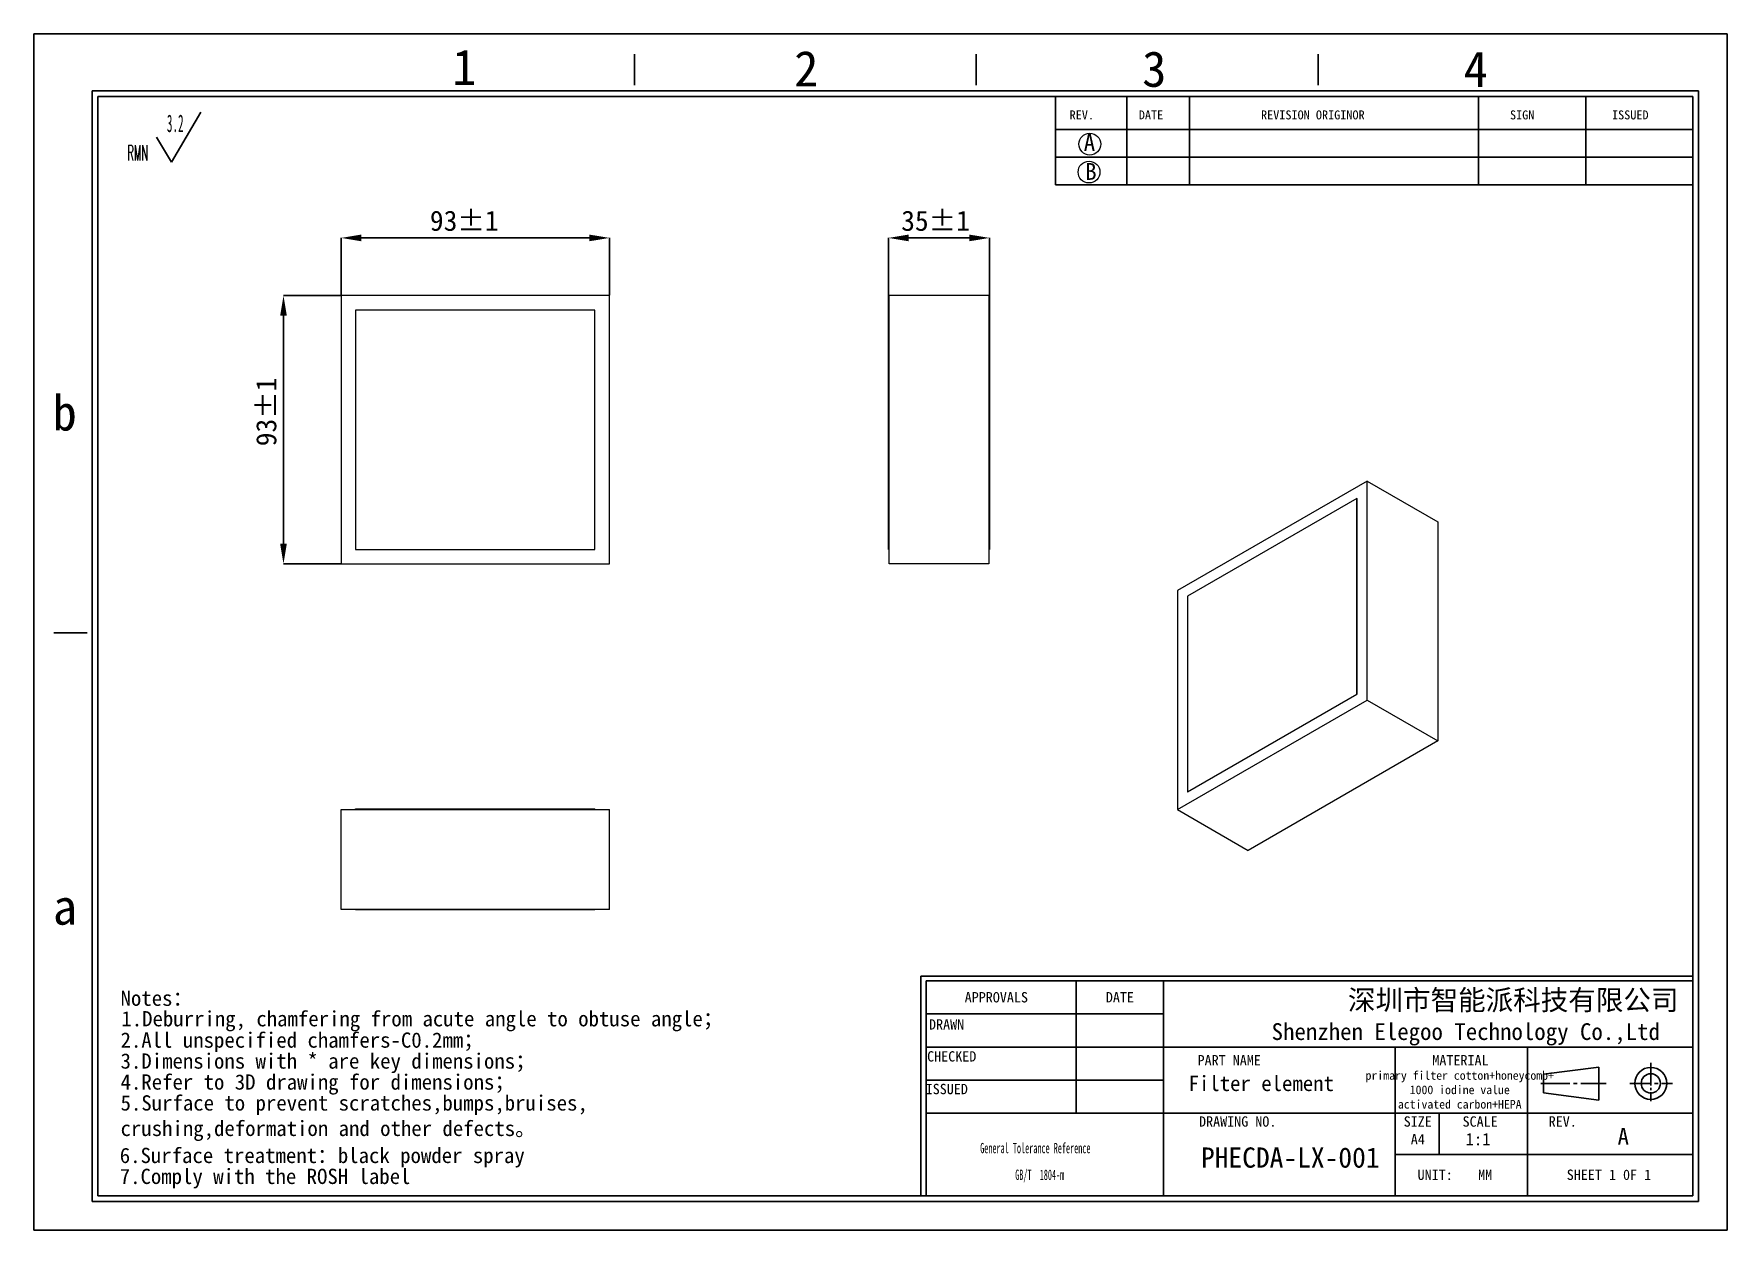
# Model space of a CAD drawing. Header units: millimetres. Extents: x 2 to 295, y 1 to 209.
import ezdxf

# ---------------------------------------------------------------- set-up
doc = ezdxf.new("R2010")
doc.units = ezdxf.units.MM
doc.header["$PDSIZE"] = -1
doc.layers.add('SLD-0', color=179, linetype='Continuous')
doc.styles.add('C', font='simfang.ttf')
doc.styles.add('SLDTEXTSTYLE1', font='TXT', dxfattribs={"width": 0.469, "bigfont": 'bigfont'})
doc.styles.add('SLDTEXTSTYLE2', font='TXT', dxfattribs={"width": 0.469})
doc.styles.add('SLDTEXTSTYLE8', font='TXT', dxfattribs={"width": 0.484})
doc.dimstyles.new('SLDDIMSTYLE0', dxfattribs={"dimtxt": 3.5, "dimasz": 3.5, "dimexe": 0, "dimexo": 0.0625, "dimgap": 0.875, "dimtad": 2, "dimlfac": 2, "dimrnd": 1e-09, "dimzin": 12, "dimdsep": 46, "dimtxsty": 'SLDTEXTSTYLE2', "dimsah": 1, "dimcen": 0.09, "dimadec": 0, "dimazin": 3, "dimtol": 1, "dimtp": 1, "dimtm": 1, "dimtfac": 1, "dimtofl": 0, "dimtmove": 0, "dimatfit": 3, "dimfxl": 1, "dimfrac": 2, "dimtolj": 1, "dimarcsym": 0})
doc.dimstyles.new('SLDDIMSTYLE1', dxfattribs={"dimtxt": 3.5, "dimasz": 3.5, "dimexe": 0, "dimexo": 0.0625, "dimgap": 0.875, "dimtad": 2, "dimlfac": 2, "dimrnd": 1e-09, "dimzin": 12, "dimdsep": 46, "dimtxsty": 'SLDTEXTSTYLE2', "dimsah": 1, "dimcen": 0.09, "dimadec": 0, "dimazin": 3, "dimtol": 1, "dimtp": 1, "dimtm": 1, "dimtfac": 1, "dimtmove": 0, "dimatfit": 0, "dimfxl": 1, "dimfrac": 2, "dimtolj": 1, "dimarcsym": 0})

# ---------------------------------------------------------------- blocks, each defined once
blk = doc.blocks.new('SW_NOTE_0')
at = {"layer": 'SLD-0', "color": 0, "attachment_point": 1, "style": 'C'}
for s, insert, char_height in [('Notes：', (1.18, 12.38), 2.646), ('1.Deburring, chamfering from acute angle to obtuse angle；', (1.32, 8.82), 2.6458), ('2.All unspecified chamfers-C0.2mm；', (1.18, 5.12), 2.6458), ('3.{\\fSimSun|b0|i0|c134|p2;Dimensions with * are key dimensions}；', (1.18, 1.49), 2.6458), ('4.Refer to 3D drawing for dimensions；', (1.18, -2.15), 2.6458), ('5.Surface to prevent scratches,bumps,bruises,\\Pcrushing,deformation and other defects。', (1.18, -5.78), 2.6458), ('6.Surface treatment：black powder spray', (1.04, -14.88), 2.6458), ('7.Comply with the ROSH label', (1.04, -18.51), 2.6458)]:
    blk.add_mtext(s, dxfattribs=dict(at, insert=insert, char_height=char_height))
blk = doc.blocks.new('SW_NOTE_1')
at = {"layer": 'SLD-0', "color": 0}
for q in [(12.74, 9.16), (5.08, 4.83)]:
    blk.add_line((7.63, 0.49), q, dxfattribs=at)
at = {"layer": 'SLD-0', "color": 0, "attachment_point": 1}
for s, insert, char_height, style in [('3.2', (6.85, 8.73), 3.032, 'SLDTEXTSTYLE2'), ('{\\Ftxt,bigfont|c134;RMN}', (0, 3.41), 2.6458, 'SLDTEXTSTYLE1')]:
    blk.add_mtext(s, dxfattribs=dict(at, insert=insert, char_height=char_height, style=style))
blk = doc.blocks.new('SW_NOTE_2')
at = {"layer": 'SLD-0', "color": 0, "char_height": 1.7927, "attachment_point": 2, "style": 'SLDTEXTSTYLE8'}
for s, insert in [('General Tolerance Reference', (12.75, 2.31)), ('GB/T  1804-m', (13.51, -2.32))]:
    blk.add_mtext(s, dxfattribs=dict(at, insert=insert))
blk = doc.blocks.new('_D')
at = {"layer": 'Defpoints', "color": 0}
for p in [(101.36, 173.3), (54.86, 163.3), (101.36, 163.3)]:
    blk.add_point(p, dxfattribs=at)
at = {"layer": 'SLD-0', "color": 0, "lineweight": -2}
for p, q in [((54.86, 163.36), (54.86, 173.3)), ((58.36, 173.3), (97.86, 173.3)), ((101.36, 163.36), (101.36, 173.3))]:
    blk.add_line(p, q, dxfattribs=at)
at = {"layer": 'SLD-0', "color": 0}
for points in [[(58.36, 173.88), (58.36, 172.72), (54.86, 173.3)], [(97.86, 173.88), (97.86, 172.72), (101.36, 173.3)]]:
    blk.add_solid(points, dxfattribs=at)
at = {"layer": 'SLD-0', "color": 0, "insert": (76.19, 178.03), "char_height": 3.5, "attachment_point": 2, "style": 'C'}
blk.add_mtext('\\A1;93±1', dxfattribs=at)
blk = doc.blocks.new('_D_1')
at = {"layer": 'Defpoints', "color": 0}
for p in [(54.86, 163.3), (44.86, 116.8), (54.86, 116.8)]:
    blk.add_point(p, dxfattribs=at)
at = {"layer": 'SLD-0', "color": 0, "lineweight": -2}
for p, q in [((54.8, 163.3), (44.86, 163.3)), ((44.86, 159.8), (44.86, 120.3)), ((54.8, 116.8), (44.86, 116.8))]:
    blk.add_line(p, q, dxfattribs=at)
at = {"layer": 'SLD-0', "color": 0}
for points in [[(44.28, 159.8), (45.44, 159.8), (44.86, 163.3)], [(44.28, 120.3), (45.44, 120.3), (44.86, 116.8)]]:
    blk.add_solid(points, dxfattribs=at)
at = {"layer": 'SLD-0', "color": 0, "insert": (40.12, 143.14), "char_height": 3.5, "attachment_point": 2, "rotation": 90, "style": 'C'}
blk.add_mtext('\\A1;93±1', dxfattribs=at)
blk = doc.blocks.new('_D_2')
at = {"layer": 'Defpoints', "color": 0}
for p in [(167.23, 173.3), (149.73, 160.8), (167.23, 160.8)]:
    blk.add_point(p, dxfattribs=at)
at = {"layer": 'SLD-0', "color": 0, "lineweight": -2}
for p, q in [((149.73, 160.86), (149.73, 173.3)), ((153.23, 173.3), (163.73, 173.3)), ((167.23, 160.86), (167.23, 173.3))]:
    blk.add_line(p, q, dxfattribs=at)
at = {"layer": 'SLD-0', "color": 0}
for points in [[(153.23, 173.88), (153.23, 172.72), (149.73, 173.3)], [(163.73, 173.88), (163.73, 172.72), (167.23, 173.3)]]:
    blk.add_solid(points, dxfattribs=at)
at = {"layer": 'SLD-0', "color": 0, "insert": (157.89, 178.03), "char_height": 3.5, "attachment_point": 2, "style": 'C'}
blk.add_mtext('\\A1;35±1', dxfattribs=at)

msp = doc.modelspace()

# ---------------------------------------------------------------- linework, layer by layer
at = {"color": 7, "linetype": 'Continuous', "lineweight": 15}
for p, q in [((101.3587, 163.2992), (54.8587, 163.2992)), ((54.8587, 163.2992), (54.8587, 116.7992)), ((101.3587, 116.7992), (101.3587, 163.2992)), ((149.825, 116.7992), (149.825, 163.2992)), ((167.125, 163.2992), (149.825, 163.2992)), ((167.125, 163.2992), (167.125, 116.7992)), ((98.8587, 160.7992), (57.3587, 160.7992)), ((57.3587, 160.7992), (57.3587, 119.2992)), ((98.8587, 119.2992), (98.8587, 160.7992)), ((149.725, 119.2992), (149.725, 160.7992)), ((149.825, 160.7992), (149.725, 160.7992)), ((167.125, 160.7992), (167.225, 160.7992)), ((167.225, 160.7992), (167.225, 119.2992)), ((232.7312, 131.1384), (199.8507, 112.1569)), ((232.7312, 131.1384), (244.9641, 124.0765)), ((232.7312, 93.1692), (232.7312, 131.1384)), ((230.8927, 128.1173), (201.5478, 111.1769)), ((230.9634, 128.0765), (230.8927, 128.1173)), ((230.8927, 94.2309), (230.8927, 128.1173)), ((230.9634, 94.1901), (230.9634, 128.0765)), ((244.9641, 124.0765), (244.9641, 86.1073)), ((57.3587, 119.2992), (98.8587, 119.2992)), ((149.825, 119.2992), (149.725, 119.2992)), ((167.125, 119.2992), (167.225, 119.2992)), ((54.8587, 116.7992), (101.3587, 116.7992)), ((167.125, 116.7992), (149.825, 116.7992)), ((199.8507, 112.1569), (199.8507, 74.1877)), ((201.5478, 111.1769), (201.5478, 77.2904)), ((201.5478, 77.2904), (230.8927, 94.2309)), ((201.6185, 77.2496), (230.9634, 94.1901)), ((230.9634, 94.1901), (230.8927, 94.2309)), ((199.8507, 74.1877), (232.7312, 93.1692)), ((232.7312, 93.1692), (244.9641, 86.1073)), ((244.9641, 86.1073), (212.0837, 67.1258)), ((201.6185, 77.2496), (201.5478, 77.2904)), ((54.8587, 56.9014), (54.8587, 74.2014)), ((54.8587, 74.2014), (101.3587, 74.2014)), ((57.3587, 74.2014), (57.3587, 74.3014)), ((57.3587, 74.3014), (98.8587, 74.3014)), ((98.8587, 74.2014), (98.8587, 74.3014)), ((101.3587, 56.9014), (101.3587, 74.2014)), ((199.8507, 74.1877), (212.0837, 67.1258)), ((101.3587, 56.9014), (54.8587, 56.9014)), ((57.3587, 56.9014), (57.3587, 56.8014)), ((98.8587, 56.8014), (57.3587, 56.8014)), ((98.8587, 56.9014), (98.8587, 56.8014))]:
    msp.add_line(p, q, dxfattribs=at)
at = {"layer": 'SLD-0'}
for p, q in [((1.5907, 208.6737), (295.1066, 208.6737)), ((1.5907, 1.2938), (1.5907, 208.6737)), ((295.1066, 208.6737), (295.1066, 1.2938)), ((12.6748, 7.2189), (12.6748, 197.811)), ((12.6748, 197.811), (289.1814, 197.811)), ((252.0174, 197.811), (252.0174, 182.5137)), ((270.5994, 197.811), (270.5994, 182.5137)), ((289.1814, 197.811), (289.1814, 7.2189)), ((289.1814, 7.2189), (12.6748, 7.2189)), ((295.1066, 1.2938), (1.5907, 1.2938))]:
    msp.add_line(p, q, dxfattribs=at)
at = {"layer": 'SLD-0', "color": 6, "linetype": 'Continuous'}
for p, q in [((105.701, 199.786), (105.701, 205.1695)), ((164.9525, 199.786), (164.9525, 205.1695)), ((224.2039, 199.786), (224.2039, 205.1695)), ((11.6873, 6.2314), (11.6873, 198.7985)), ((11.6873, 198.7985), (290.1689, 198.7985)), ((290.1689, 198.7985), (290.1689, 6.2314)), ((10.8046, 104.8527), (5.0681, 104.8527)), ((290.1689, 6.2314), (11.6873, 6.2314))]:
    msp.add_line(p, q, dxfattribs=at)
at = {"layer": 'SLD-0', "color": 179, "linetype": 'Continuous'}
for p, q in [((178.6588, 197.811), (178.6588, 182.5137)), ((191.0502, 197.811), (191.0502, 182.5137)), ((201.8863, 197.811), (201.8863, 182.5137)), ((178.6588, 192.0745), (289.1814, 192.0745)), ((178.6588, 187.2941), (289.1814, 187.2941)), ((178.6588, 182.5137), (289.1814, 182.5137)), ((289.1814, 45.3294), (155.3299, 45.3294)), ((155.3299, 45.3294), (155.3299, 7.2189)), ((289.1814, 44.5061), (156.286, 44.5061)), ((156.286, 44.5061), (156.286, 7.2189)), ((182.2808, 44.5061), (182.2808, 21.5602)), ((197.3975, 44.5061), (197.3975, 7.2189)), ((197.3975, 38.7696), (156.286, 38.7696)), ((289.1814, 33.0331), (156.286, 33.0331)), ((237.553, 33.0331), (237.553, 7.2189)), ((260.499, 7.2189), (260.499, 33.0331)), ((263.2552, 28.3538), (272.8879, 29.5382)), ((272.8879, 23.8461), (272.8879, 29.5382)), ((281.8693, 26.3495), (281.8693, 30.3163)), ((197.3975, 27.2966), (156.286, 27.2966)), ((262.7856, 26.7328), (267.8301, 26.7328)), ((263.2552, 25.1064), (263.2552, 28.3538)), ((268.4607, 26.7328), (269.0912, 26.7328)), ((269.7218, 26.7328), (274.1357, 26.7328)), ((281.8693, 26.7328), (278.2684, 26.7328)), ((282.4999, 26.7328), (283.1304, 26.7328)), ((283.761, 26.7328), (285.6527, 26.7328)), ((263.2552, 25.1064), (272.8879, 23.8461)), ((281.8693, 25.9663), (281.8693, 25.5831)), ((281.8693, 25.1998), (281.8693, 23.6668)), ((289.1814, 21.5602), (156.286, 21.5602)), ((245.2016, 21.5602), (245.2016, 14.3895)), ((237.553, 14.3895), (289.1814, 14.3895))]:
    msp.add_line(p, q, dxfattribs=at)
at = {"layer": 'SLD-0', "lineweight": 0}
for centre in [(184.6221, 189.5636), (184.4994, 184.7149)]:
    msp.add_circle(centre, 1.8944, dxfattribs=at)
at = {"layer": 'SLD-0', "color": 179, "linetype": 'Continuous'}
for radius in [2.7714, 1.669]:
    msp.add_circle((281.8693, 26.7328), radius, dxfattribs=at)

# ---------------------------------------------------------------- block references
at = {"layer": 'SLD-0'}
msp.add_blockref('SW_NOTE_1', (17.795, 185.9568), dxfattribs=at)
at = {"layer": 'SLD-0', "color": 5}
msp.add_blockref('SW_NOTE_0', (15.4393, 30.4471), dxfattribs=at)
at = {"layer": 'SLD-0', "color": 179}
msp.add_blockref('SW_NOTE_2', (162.4379, 14.1109), dxfattribs=at)

# ---------------------------------------------------------------- texts
at = {"layer": 'SLD-0', "style": 'C'}
for s, insert, char_height, attachment_point in [('1', (74.111, 205.9712), 6.172, 1), ('2', (133.3881, 205.7276), 6.172, 1), ('3', (193.7066, 205.6655), 6.172, 1), ('4', (249.4405, 205.6593), 6.172, 1), ('A', (183.5778, 191.2862), 2.9034, 1), ('B', (183.8319, 186.2712), 2.9034, 1), ('b', (4.8346, 146.0918), 6.172, 1), ('a', (4.8798, 60.4234), 6.172, 1), ('深圳市智能派科技有限公司', (258.0231, 42.9392), 3.5, 2), ('{\\fSimSun|b0|i0|c134|p2;Filter element}', (214.3466, 28.0513), 2.645833, 2), ('primary filter cotton+honeycomb+\\P1000 iodine value \\Pactivated carbon+HEPA', (248.761, 28.8659), 1.5, 2), ('A', (276.1139, 18.9954), 2.9104, 1), ('PHECDA-LX-001', (203.9017, 15.6277), 3.5, 1)]:
    msp.add_mtext(s, dxfattribs=dict(at, insert=insert, char_height=char_height, attachment_point=attachment_point))
at = {"layer": 'SLD-0', "color": 179, "style": 'C'}
for s, insert, char_height, attachment_point in [('REV.', (181.1288, 195.4001), 1.55363, 1), ('DATE', (193.1265, 195.4001), 1.55363, 1), ('REVISION ORIGINOR', (214.3082, 195.4001), 1.553633, 1), ('SIGN', (257.4664, 195.4001), 1.55363, 1), ('ISSUED', (275.1481, 195.4001), 1.55363, 1), ('APPROVALS', (168.4266, 42.5627), 1.79265, 2), ('DATE', (189.8496, 42.5627), 1.79265, 2), ('DRAWN', (159.8036, 37.8529), 1.79265, 2), ('Shenzhen Elegoo Technology Co.,Ltd', (249.7983, 37.1647), 2.910417, 2), ('CHECKED', (160.6957, 32.3147), 1.79265, 2), ('PART NAME', (208.7939, 31.6454), 1.79265, 2), ('MATERIAL', (248.8802, 31.6454), 1.79265, 2), ('ISSUED', (159.837, 26.6544), 1.79265, 2), ('DRAWING NO.', (210.268, 21.0216), 1.792654, 2), ('SIZE', (241.4789, 21.0216), 1.79265, 2), ('SCALE', (252.2889, 21.0216), 1.79265, 2), ('REV.', (266.6102, 21.0216), 1.79265, 2), ('A4', (241.4898, 17.9531), 1.79265, 2), ('1:1', (251.93, 18.1206), 2.11667, 2), ('UNIT:', (244.4987, 11.7907), 1.79265, 2), ('MM', (253.1609, 11.7907), 1.79265, 2), ('SHEET 1 0F 1', (274.62, 11.7907), 1.792654, 2)]:
    msp.add_mtext(s, dxfattribs=dict(at, insert=insert, char_height=char_height, attachment_point=attachment_point))

# ---------------------------------------------------------------- dimensions: what is measured, and where the dimension line sits
at = {"layer": 'SLD-0'}
for base, p1, p2, dimstyle, picture, middle in [((101.3587, 173.2992), (54.8587, 163.2992), (101.3587, 163.2992), 'SLDDIMSTYLE0', '_D', (76.1902, 173.2992)), ((167.225, 173.2992), (149.725, 160.7992), (167.225, 160.7992), 'SLDDIMSTYLE1', '_D_2', (157.8926, 173.2992))]:
    dim = msp.add_linear_dim(base=base, p1=p1, p2=p2, dimstyle=dimstyle, override={"dimtxsty": 'C'}, dxfattribs=at)
    dim.commit()
    dim.dimension.update_dxf_attribs({"geometry": picture, "text_midpoint": middle, "dimtype": 160})
dim = msp.add_linear_dim(base=(44.8587, 116.7992), p1=(54.8587, 163.2992), p2=(54.8587, 116.7992), angle=90, dimstyle='SLDDIMSTYLE0', override={"dimtxsty": 'C'}, dxfattribs=at)
dim.commit()
dim.dimension.update_dxf_attribs({"geometry": '_D_1', "text_midpoint": (44.8587, 143.1394), "dimtype": 160})

doc.saveas('drawing.dxf')
